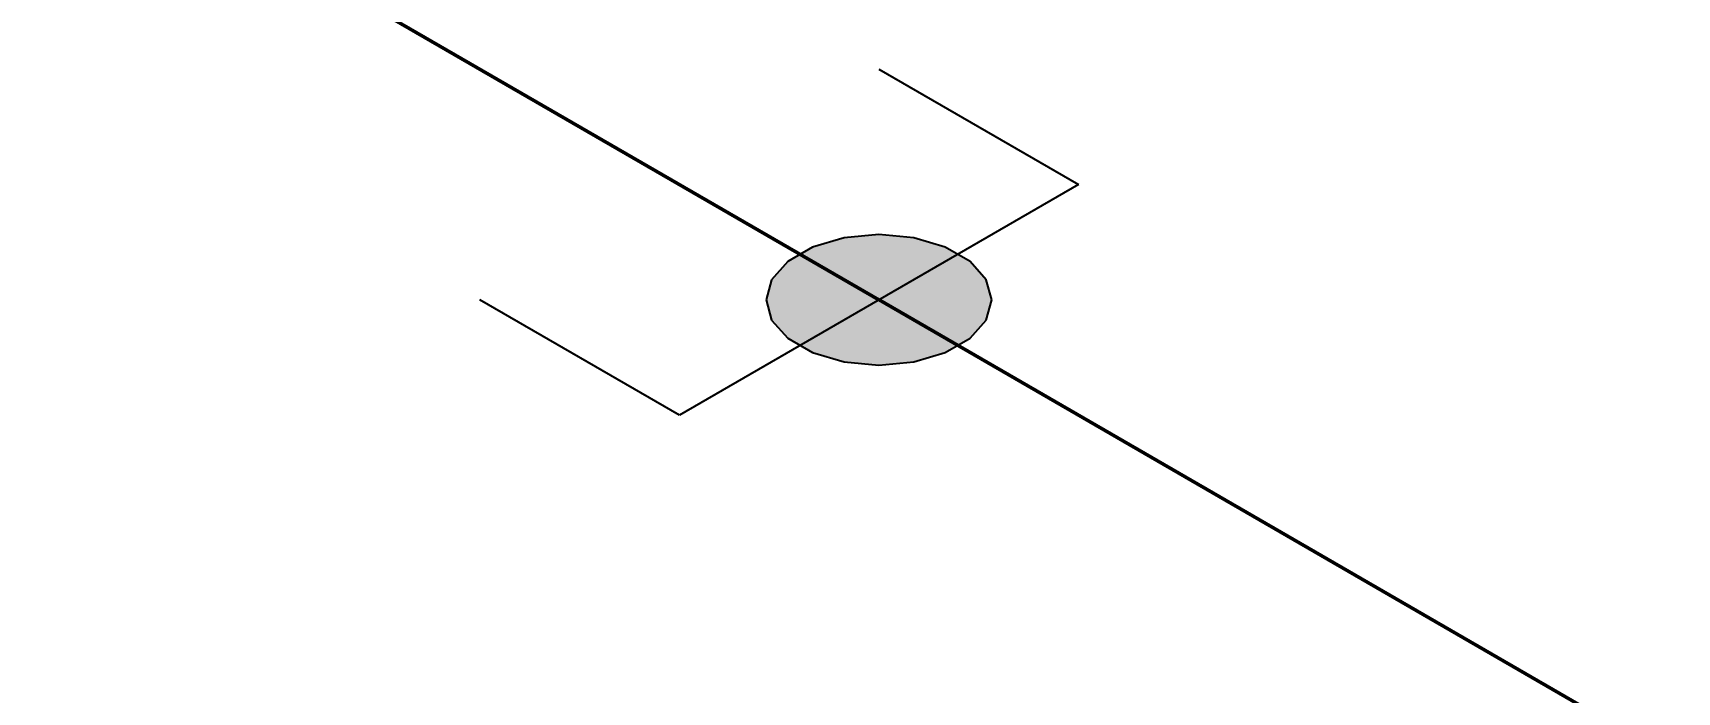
# Model space of a CAD drawing. Header units: millimetres. Extents: x 0 to 594, y 0 to 420.
# Drawn here: x 353.32 to 364.24, y 167.56 to 171.94 of the extents above; entities that cross this region are included whole.
import ezdxf

# ---------------------------------------------------------------- set-up
doc = ezdxf.new("R2010")
doc.units = ezdxf.units.MM
doc.header["$LTSCALE"] = 0.25
doc.layers.add('용접', color=1, linetype='Continuous')
doc.layers.add('치수', color=1, linetype='Continuous')
doc.layers.add('파이프 작은 보어', color=30, linetype='Continuous', lineweight=50)
doc.styles.add('AdskIsoMetric', font='arial.ttf', dxfattribs={"width": 0.8, "height": 2.5})
doc.styles.add('AdskIsoMetric30', font='arial.ttf', dxfattribs={"width": 0.8, "oblique": 30, "height": 2.5})
doc.dimstyles.new('AdskIsoMetric', dxfattribs={"dimtxt": 2.5, "dimasz": 2.5, "dimexe": 1, "dimexo": 2, "dimgap": 0.8, "dimtad": 1, "dimdec": 0, "dimrnd": 1, "dimzin": 0, "dimdsep": 46, "dimtxsty": 'AdskIsoMetric', "dimcen": 0, "dimclrt": 7, "dimadec": 0, "dimazin": 0, "dimtfac": 1, "dimtdec": 0, "dimtmove": 1, "dimatfit": 3, "dimfxl": 0, "dimfrac": 2, "dimtolj": 1, "dimtzin": 0, "dimarcsym": 0})

# ---------------------------------------------------------------- blocks, each defined once
blk = doc.blocks.new('*D42')
at = {"layer": 'Defpoints', "color": 0}
for p in [(336.44, 183.157), (323.449, 175.657), (364.242, 167.105)]:
    blk.add_point(p, dxfattribs=at)
at = {"layer": '치수', "color": 0, "lineweight": -2}
for p, q in [((334.44, 182.002), (322.449, 175.079)), ((349.086, 160.855), (325.614, 174.407))]:
    blk.add_line(p, q, dxfattribs=at)
at = {"layer": '치수', "color": 0}
for points in [[(325.823, 174.768), (325.406, 174.046), (323.449, 175.657)], [(349.295, 161.216), (348.878, 160.494), (351.251, 159.605)]]:
    blk.add_solid(points, dxfattribs=at)
at = {"layer": '치수', "color": 7, "insert": (339.178, 169.194), "char_height": 2.5, "attachment_point": 5, "rotation": 330, "style": 'AdskIsoMetric30'}
blk.add_mtext('\\A1;5864', dxfattribs=at)
blk = doc.blocks.new('엘보우-1-Iso2DSkew90')
at = {"color": 0, "linetype": 'ByBlock', "lineweight": -2, "extrusion": (0, 0.816497, 0.57735)}
for p, q in [((0, 0), (-5.303, 3.062)), ((0, 0), (0, 0)), ((-5.303, -3.062), (0, 0))]:
    blk.add_line(p, q, dxfattribs=at)
blk = doc.blocks.new('SocketWeld-1-IsoLeft')
blk.add_hatch(color=256).paths.add_polyline_path([(-0.02939, -0.02335), (-0.0291, -0.02344), (-0.02882, -0.02352), (-0.02854, -0.02361), (-0.02825, -0.02369), (-0.02797, -0.02377), (-0.02768, -0.02386), (-0.0274, -0.02394), (-0.02711, -0.02402), (-0.02683, -0.02411), (-0.02654, -0.02419), (-0.02626, -0.02427), (-0.02598, -0.02436), (-0.02569, -0.02444), (-0.02541, -0.02453), (-0.02512, -0.02461), (-0.02484, -0.02469), (-0.02455, -0.02478), (-0.02427, -0.02486), (-0.02398, -0.02494), (-0.0237, -0.02503), (-0.02342, -0.02511), (-0.02313, -0.0252), (-0.02285, -0.02528), (-0.02256, -0.02536), (-0.02228, -0.02545), (-0.02199, -0.02553), (-0.02171, -0.02561), (-0.02142, -0.0257), (-0.02114, -0.02578), (-0.02086, -0.02586), (-0.02057, -0.02595), (-0.02029, -0.02603), (-0.02, -0.02612), (-0.01972, -0.0262), (-0.01943, -0.02628), (-0.01915, -0.02637), (-0.01886, -0.02645), (-0.01858, -0.02653), (-0.0183, -0.02662), (-0.01801, -0.0267), (-0.01773, -0.02679), (-0.01744, -0.02687), (-0.01716, -0.02695), (-0.01687, -0.02704), (-0.01659, -0.02712), (-0.0163, -0.0272), (-0.01602, -0.02729), (-0.01574, -0.02737), (-0.01545, -0.02745), (-0.01545, -0.02745), (-0.01514, -0.02748), (-0.01482, -0.02751), (-0.0145, -0.02754), (-0.01419, -0.02757), (-0.01387, -0.0276), (-0.01356, -0.02763), (-0.01324, -0.02766), (-0.01293, -0.02769), (-0.01261, -0.02771), (-0.0123, -0.02774), (-0.01198, -0.02777), (-0.01167, -0.0278), (-0.01135, -0.02783), (-0.01104, -0.02786), (-0.01072, -0.02789), (-0.01041, -0.02792), (-0.01009, -0.02794), (-0.00978, -0.02797), (-0.00946, -0.028), (-0.00914, -0.02803), (-0.00883, -0.02806), (-0.00851, -0.02809), (-0.0082, -0.02812), (-0.00788, -0.02815), (-0.00757, -0.02818), (-0.00725, -0.0282), (-0.00694, -0.02823), (-0.00662, -0.02826), (-0.00631, -0.02829), (-0.00599, -0.02832), (-0.00568, -0.02835), (-0.00536, -0.02838), (-0.00505, -0.02841), (-0.00473, -0.02844), (-0.00441, -0.02846), (-0.0041, -0.02849), (-0.00378, -0.02852), (-0.00347, -0.02855), (-0.00315, -0.02858), (-0.00284, -0.02861), (-0.00252, -0.02864), (-0.00221, -0.02867), (-0.00189, -0.02869), (-0.00158, -0.02872), (-0.00126, -0.02875), (-0.00095, -0.02878), (-0.00063, -0.02881), (-0.00032, -0.02884), (0, -0.02887), (0, -0.02887), (0.00032, -0.02884), (0.00063, -0.02881), (0.00095, -0.02878), (0.00126, -0.02875), (0.00158, -0.02872), (0.00189, -0.02869), (0.00221, -0.02867), (0.00252, -0.02864), (0.00284, -0.02861), (0.00315, -0.02858), (0.00347, -0.02855), (0.00378, -0.02852), (0.0041, -0.02849), (0.00441, -0.02846), (0.00473, -0.02844), (0.00505, -0.02841), (0.00536, -0.02838), (0.00568, -0.02835), (0.00599, -0.02832), (0.00631, -0.02829), (0.00662, -0.02826), (0.00694, -0.02823), (0.00725, -0.0282), (0.00757, -0.02818), (0.00788, -0.02815), (0.0082, -0.02812), (0.00851, -0.02809), (0.00883, -0.02806), (0.00914, -0.02803), (0.00946, -0.028), (0.00978, -0.02797), (0.01009, -0.02794), (0.01041, -0.02792), (0.01072, -0.02789), (0.01104, -0.02786), (0.01135, -0.02783), (0.01167, -0.0278), (0.01198, -0.02777), (0.0123, -0.02774), (0.01261, -0.02771), (0.01293, -0.02769), (0.01324, -0.02766), (0.01356, -0.02763), (0.01387, -0.0276), (0.01419, -0.02757), (0.0145, -0.02754), (0.01482, -0.02751), (0.01514, -0.02748), (0.01545, -0.02745), (0.01545, -0.02745), (0.01574, -0.02737), (0.01602, -0.02729), (0.0163, -0.0272), (0.01659, -0.02712), (0.01687, -0.02704), (0.01716, -0.02695), (0.01744, -0.02687), (0.01773, -0.02679), (0.01801, -0.0267), (0.0183, -0.02662), (0.01858, -0.02653), (0.01886, -0.02645), (0.01915, -0.02637), (0.01943, -0.02628), (0.01972, -0.0262), (0.02, -0.02612), (0.02029, -0.02603), (0.02057, -0.02595), (0.02086, -0.02586), (0.02114, -0.02578), (0.02142, -0.0257), (0.02171, -0.02561), (0.02199, -0.02553), (0.02228, -0.02545), (0.02256, -0.02536), (0.02285, -0.02528), (0.02313, -0.0252), (0.02342, -0.02511), (0.0237, -0.02503), (0.02398, -0.02494), (0.02427, -0.02486), (0.02455, -0.02478), (0.02484, -0.02469), (0.02512, -0.02461), (0.02541, -0.02453), (0.02569, -0.02444), (0.02598, -0.02436), (0.02626, -0.02427), (0.02654, -0.02419), (0.02683, -0.02411), (0.02711, -0.02402), (0.0274, -0.02394), (0.02768, -0.02386), (0.02797, -0.02377), (0.02825, -0.02369), (0.02854, -0.02361), (0.02882, -0.02352), (0.0291, -0.02344), (0.02939, -0.02335), (0.02939, -0.02335), (0.02962, -0.02322), (0.02984, -0.02309), (0.03007, -0.02296), (0.03029, -0.02283), (0.03052, -0.0227), (0.03074, -0.02257), (0.03097, -0.02244), (0.0312, -0.02231), (0.03142, -0.02218), (0.03165, -0.02205), (0.03187, -0.02192), (0.0321, -0.02179), (0.03232, -0.02166), (0.03255, -0.02153), (0.03278, -0.0214), (0.033, -0.02127), (0.03323, -0.02114), (0.03345, -0.02101), (0.03368, -0.02088), (0.0339, -0.02075), (0.03413, -0.02062), (0.03436, -0.02049), (0.03458, -0.02036), (0.03481, -0.02023), (0.03503, -0.0201), (0.03526, -0.01997), (0.03548, -0.01984), (0.03571, -0.0197), (0.03594, -0.01957), (0.03616, -0.01944), (0.03639, -0.01931), (0.03661, -0.01918), (0.03684, -0.01905), (0.03706, -0.01892), (0.03729, -0.01879), (0.03752, -0.01866), (0.03774, -0.01853), (0.03797, -0.0184), (0.03819, -0.01827), (0.03842, -0.01814), (0.03864, -0.01801), (0.03887, -0.01788), (0.0391, -0.01775), (0.03932, -0.01762), (0.03955, -0.01749), (0.03977, -0.01736), (0.04, -0.01723), (0.04023, -0.0171), (0.04045, -0.01697), (0.04045, -0.01697), (0.0406, -0.0168), (0.04074, -0.01664), (0.04089, -0.01648), (0.04103, -0.01631), (0.04118, -0.01615), (0.04132, -0.01598), (0.04147, -0.01582), (0.04161, -0.01565), (0.04176, -0.01549), (0.0419, -0.01533), (0.04205, -0.01516), (0.04219, -0.015), (0.04234, -0.01483), (0.04248, -0.01467), (0.04262, -0.0145), (0.04277, -0.01434), (0.04291, -0.01418), (0.04306, -0.01401), (0.0432, -0.01385), (0.04335, -0.01368), (0.04349, -0.01352), (0.04364, -0.01335), (0.04378, -0.01319), (0.04393, -0.01303), (0.04407, -0.01286), (0.04422, -0.0127), (0.04436, -0.01253), (0.04451, -0.01237), (0.04465, -0.01221), (0.0448, -0.01204), (0.04494, -0.01188), (0.04509, -0.01171), (0.04523, -0.01155), (0.04538, -0.01138), (0.04552, -0.01122), (0.04567, -0.01106), (0.04581, -0.01089), (0.04596, -0.01073), (0.0461, -0.01056), (0.04625, -0.0104), (0.04639, -0.01023), (0.04654, -0.01007), (0.04668, -0.00991), (0.04683, -0.00974), (0.04697, -0.00958), (0.04712, -0.00941), (0.04726, -0.00925), (0.04741, -0.00908), (0.04755, -0.00892), (0.04755, -0.00892), (0.0476, -0.00874), (0.04765, -0.00856), (0.0477, -0.00837), (0.04775, -0.00819), (0.0478, -0.00801), (0.04785, -0.00783), (0.0479, -0.00765), (0.04795, -0.00746), (0.048, -0.00728), (0.04805, -0.0071), (0.0481, -0.00692), (0.04815, -0.00674), (0.0482, -0.00655), (0.04825, -0.00637), (0.0483, -0.00619), (0.04835, -0.00601), (0.0484, -0.00583), (0.04845, -0.00564), (0.0485, -0.00546), (0.04855, -0.00528), (0.0486, -0.0051), (0.04865, -0.00492), (0.0487, -0.00473), (0.04875, -0.00455), (0.0488, -0.00437), (0.04885, -0.00419), (0.0489, -0.00401), (0.04895, -0.00382), (0.049, -0.00364), (0.04905, -0.00346), (0.0491, -0.00328), (0.04915, -0.00309), (0.0492, -0.00291), (0.04925, -0.00273), (0.0493, -0.00255), (0.04935, -0.00237), (0.0494, -0.00218), (0.04945, -0.002), (0.0495, -0.00182), (0.04955, -0.00164), (0.0496, -0.00146), (0.04965, -0.00127), (0.0497, -0.00109), (0.04975, -0.00091), (0.0498, -0.00073), (0.04985, -0.00055), (0.0499, -0.00036), (0.04995, -0.00018), (0.05, 0), (0.05, 0), (0.04995, 0.00018), (0.0499, 0.00036), (0.04985, 0.00055), (0.0498, 0.00073), (0.04975, 0.00091), (0.0497, 0.00109), (0.04965, 0.00127), (0.0496, 0.00146), (0.04955, 0.00164), (0.0495, 0.00182), (0.04945, 0.002), (0.0494, 0.00218), (0.04935, 0.00237), (0.0493, 0.00255), (0.04925, 0.00273), (0.0492, 0.00291), (0.04915, 0.00309), (0.0491, 0.00328), (0.04905, 0.00346), (0.049, 0.00364), (0.04895, 0.00382), (0.0489, 0.00401), (0.04885, 0.00419), (0.0488, 0.00437), (0.04875, 0.00455), (0.0487, 0.00473), (0.04865, 0.00492), (0.0486, 0.0051), (0.04855, 0.00528), (0.0485, 0.00546), (0.04845, 0.00564), (0.0484, 0.00583), (0.04835, 0.00601), (0.0483, 0.00619), (0.04825, 0.00637), (0.0482, 0.00655), (0.04815, 0.00674), (0.0481, 0.00692), (0.04805, 0.0071), (0.048, 0.00728), (0.04795, 0.00746), (0.0479, 0.00765), (0.04785, 0.00783), (0.0478, 0.00801), (0.04775, 0.00819), (0.0477, 0.00837), (0.04765, 0.00856), (0.0476, 0.00874), (0.04755, 0.00892), (0.04755, 0.00892), (0.04741, 0.00908), (0.04726, 0.00925), (0.04712, 0.00941), (0.04697, 0.00958), (0.04683, 0.00974), (0.04668, 0.00991), (0.04654, 0.01007), (0.04639, 0.01023), (0.04625, 0.0104), (0.0461, 0.01056), (0.04596, 0.01073), (0.04581, 0.01089), (0.04567, 0.01106), (0.04552, 0.01122), (0.04538, 0.01138), (0.04523, 0.01155), (0.04509, 0.01171), (0.04494, 0.01188), (0.0448, 0.01204), (0.04465, 0.01221), (0.04451, 0.01237), (0.04436, 0.01253), (0.04422, 0.0127), (0.04407, 0.01286), (0.04393, 0.01303), (0.04378, 0.01319), (0.04364, 0.01335), (0.04349, 0.01352), (0.04335, 0.01368), (0.0432, 0.01385), (0.04306, 0.01401), (0.04291, 0.01418), (0.04277, 0.01434), (0.04262, 0.0145), (0.04248, 0.01467), (0.04234, 0.01483), (0.04219, 0.015), (0.04205, 0.01516), (0.0419, 0.01533), (0.04176, 0.01549), (0.04161, 0.01565), (0.04147, 0.01582), (0.04132, 0.01598), (0.04118, 0.01615), (0.04103, 0.01631), (0.04089, 0.01648), (0.04074, 0.01664), (0.0406, 0.0168), (0.04045, 0.01697), (0.04045, 0.01697), (0.04023, 0.0171), (0.04, 0.01723), (0.03977, 0.01736), (0.03955, 0.01749), (0.03932, 0.01762), (0.0391, 0.01775), (0.03887, 0.01788), (0.03864, 0.01801), (0.03842, 0.01814), (0.03819, 0.01827), (0.03797, 0.0184), (0.03774, 0.01853), (0.03752, 0.01866), (0.03729, 0.01879), (0.03706, 0.01892), (0.03684, 0.01905), (0.03661, 0.01918), (0.03639, 0.01931), (0.03616, 0.01944), (0.03594, 0.01957), (0.03571, 0.0197), (0.03548, 0.01984), (0.03526, 0.01997), (0.03503, 0.0201), (0.03481, 0.02023), (0.03458, 0.02036), (0.03436, 0.02049), (0.03413, 0.02062), (0.0339, 0.02075), (0.03368, 0.02088), (0.03345, 0.02101), (0.03323, 0.02114), (0.033, 0.02127), (0.03278, 0.0214), (0.03255, 0.02153), (0.03232, 0.02166), (0.0321, 0.02179), (0.03187, 0.02192), (0.03165, 0.02205), (0.03142, 0.02218), (0.0312, 0.02231), (0.03097, 0.02244), (0.03074, 0.02257), (0.03052, 0.0227), (0.03029, 0.02283), (0.03007, 0.02296), (0.02984, 0.02309), (0.02962, 0.02322), (0.02939, 0.02335), (0.02939, 0.02335), (0.0291, 0.02344), (0.02882, 0.02352), (0.02854, 0.02361), (0.02825, 0.02369), (0.02797, 0.02377), (0.02768, 0.02386), (0.0274, 0.02394), (0.02711, 0.02402), (0.02683, 0.02411), (0.02654, 0.02419), (0.02626, 0.02427), (0.02598, 0.02436), (0.02569, 0.02444), (0.02541, 0.02453), (0.02512, 0.02461), (0.02484, 0.02469), (0.02455, 0.02478), (0.02427, 0.02486), (0.02398, 0.02494), (0.0237, 0.02503), (0.02342, 0.02511), (0.02313, 0.0252), (0.02285, 0.02528), (0.02256, 0.02536), (0.02228, 0.02545), (0.02199, 0.02553), (0.02171, 0.02561), (0.02142, 0.0257), (0.02114, 0.02578), (0.02086, 0.02586), (0.02057, 0.02595), (0.02029, 0.02603), (0.02, 0.02612), (0.01972, 0.0262), (0.01943, 0.02628), (0.01915, 0.02637), (0.01886, 0.02645), (0.01858, 0.02653), (0.0183, 0.02662), (0.01801, 0.0267), (0.01773, 0.02679), (0.01744, 0.02687), (0.01716, 0.02695), (0.01687, 0.02704), (0.01659, 0.02712), (0.0163, 0.0272), (0.01602, 0.02729), (0.01574, 0.02737), (0.01545, 0.02745), (0.01545, 0.02745), (0.01514, 0.02748), (0.01482, 0.02751), (0.0145, 0.02754), (0.01419, 0.02757), (0.01387, 0.0276), (0.01356, 0.02763), (0.01324, 0.02766), (0.01293, 0.02769), (0.01261, 0.02771), (0.0123, 0.02774), (0.01198, 0.02777), (0.01167, 0.0278), (0.01135, 0.02783), (0.01104, 0.02786), (0.01072, 0.02789), (0.01041, 0.02792), (0.01009, 0.02794), (0.00978, 0.02797), (0.00946, 0.028), (0.00914, 0.02803), (0.00883, 0.02806), (0.00851, 0.02809), (0.0082, 0.02812), (0.00788, 0.02815), (0.00757, 0.02818), (0.00725, 0.0282), (0.00694, 0.02823), (0.00662, 0.02826), (0.00631, 0.02829), (0.00599, 0.02832), (0.00568, 0.02835), (0.00536, 0.02838), (0.00505, 0.02841), (0.00473, 0.02844), (0.00441, 0.02846), (0.0041, 0.02849), (0.00378, 0.02852), (0.00347, 0.02855), (0.00315, 0.02858), (0.00284, 0.02861), (0.00252, 0.02864), (0.00221, 0.02867), (0.00189, 0.02869), (0.00158, 0.02872), (0.00126, 0.02875), (0.00095, 0.02878), (0.00063, 0.02881), (0.00032, 0.02884), (0, 0.02887), (0, 0.02887), (-0.00032, 0.02884), (-0.00063, 0.02881), (-0.00095, 0.02878), (-0.00126, 0.02875), (-0.00158, 0.02872), (-0.00189, 0.02869), (-0.00221, 0.02867), (-0.00252, 0.02864), (-0.00284, 0.02861), (-0.00315, 0.02858), (-0.00347, 0.02855), (-0.00378, 0.02852), (-0.0041, 0.02849), (-0.00441, 0.02846), (-0.00473, 0.02844), (-0.00505, 0.02841), (-0.00536, 0.02838), (-0.00568, 0.02835), (-0.00599, 0.02832), (-0.00631, 0.02829), (-0.00662, 0.02826), (-0.00694, 0.02823), (-0.00725, 0.0282), (-0.00757, 0.02818), (-0.00788, 0.02815), (-0.0082, 0.02812), (-0.00851, 0.02809), (-0.00883, 0.02806), (-0.00914, 0.02803), (-0.00946, 0.028), (-0.00978, 0.02797), (-0.01009, 0.02794), (-0.01041, 0.02792), (-0.01072, 0.02789), (-0.01104, 0.02786), (-0.01135, 0.02783), (-0.01167, 0.0278), (-0.01198, 0.02777), (-0.0123, 0.02774), (-0.01261, 0.02771), (-0.01293, 0.02769), (-0.01324, 0.02766), (-0.01356, 0.02763), (-0.01387, 0.0276), (-0.01419, 0.02757), (-0.0145, 0.02754), (-0.01482, 0.02751), (-0.01514, 0.02748), (-0.01545, 0.02745), (-0.01545, 0.02745), (-0.01574, 0.02737), (-0.01602, 0.02729), (-0.0163, 0.0272), (-0.01659, 0.02712), (-0.01687, 0.02704), (-0.01716, 0.02695), (-0.01744, 0.02687), (-0.01773, 0.02679), (-0.01801, 0.0267), (-0.0183, 0.02662), (-0.01858, 0.02653), (-0.01886, 0.02645), (-0.01915, 0.02637), (-0.01943, 0.02628), (-0.01972, 0.0262), (-0.02, 0.02612), (-0.02029, 0.02603), (-0.02057, 0.02595), (-0.02086, 0.02586), (-0.02114, 0.02578), (-0.02142, 0.0257), (-0.02171, 0.02561), (-0.02199, 0.02553), (-0.02228, 0.02545), (-0.02256, 0.02536), (-0.02285, 0.02528), (-0.02313, 0.0252), (-0.02342, 0.02511), (-0.0237, 0.02503), (-0.02398, 0.02494), (-0.02427, 0.02486), (-0.02455, 0.02478), (-0.02484, 0.02469), (-0.02512, 0.02461), (-0.02541, 0.02453), (-0.02569, 0.02444), (-0.02598, 0.02436), (-0.02626, 0.02427), (-0.02654, 0.02419), (-0.02683, 0.02411), (-0.02711, 0.02402), (-0.0274, 0.02394), (-0.02768, 0.02386), (-0.02797, 0.02377), (-0.02825, 0.02369), (-0.02854, 0.02361), (-0.02882, 0.02352), (-0.0291, 0.02344), (-0.02939, 0.02335), (-0.02939, 0.02335), (-0.02962, 0.02322), (-0.02984, 0.02309), (-0.03007, 0.02296), (-0.03029, 0.02283), (-0.03052, 0.0227), (-0.03074, 0.02257), (-0.03097, 0.02244), (-0.0312, 0.02231), (-0.03142, 0.02218), (-0.03165, 0.02205), (-0.03187, 0.02192), (-0.0321, 0.02179), (-0.03232, 0.02166), (-0.03255, 0.02153), (-0.03278, 0.0214), (-0.033, 0.02127), (-0.03323, 0.02114), (-0.03345, 0.02101), (-0.03368, 0.02088), (-0.0339, 0.02075), (-0.03413, 0.02062), (-0.03436, 0.02049), (-0.03458, 0.02036), (-0.03481, 0.02023), (-0.03503, 0.0201), (-0.03526, 0.01997), (-0.03548, 0.01984), (-0.03571, 0.0197), (-0.03594, 0.01957), (-0.03616, 0.01944), (-0.03639, 0.01931), (-0.03661, 0.01918), (-0.03684, 0.01905), (-0.03706, 0.01892), (-0.03729, 0.01879), (-0.03752, 0.01866), (-0.03774, 0.01853), (-0.03797, 0.0184), (-0.03819, 0.01827), (-0.03842, 0.01814), (-0.03864, 0.01801), (-0.03887, 0.01788), (-0.0391, 0.01775), (-0.03932, 0.01762), (-0.03955, 0.01749), (-0.03977, 0.01736), (-0.04, 0.01723), (-0.04023, 0.0171), (-0.04045, 0.01697), (-0.04045, 0.01697), (-0.0406, 0.0168), (-0.04074, 0.01664), (-0.04089, 0.01648), (-0.04103, 0.01631), (-0.04118, 0.01615), (-0.04132, 0.01598), (-0.04147, 0.01582), (-0.04161, 0.01565), (-0.04176, 0.01549), (-0.0419, 0.01533), (-0.04205, 0.01516), (-0.04219, 0.015), (-0.04234, 0.01483), (-0.04248, 0.01467), (-0.04262, 0.0145), (-0.04277, 0.01434), (-0.04291, 0.01418), (-0.04306, 0.01401), (-0.0432, 0.01385), (-0.04335, 0.01368), (-0.04349, 0.01352), (-0.04364, 0.01335), (-0.04378, 0.01319), (-0.04393, 0.01303), (-0.04407, 0.01286), (-0.04422, 0.0127), (-0.04436, 0.01253), (-0.04451, 0.01237), (-0.04465, 0.01221), (-0.0448, 0.01204), (-0.04494, 0.01188), (-0.04509, 0.01171), (-0.04523, 0.01155), (-0.04538, 0.01138), (-0.04552, 0.01122), (-0.04567, 0.01106), (-0.04581, 0.01089), (-0.04596, 0.01073), (-0.0461, 0.01056), (-0.04625, 0.0104), (-0.04639, 0.01023), (-0.04654, 0.01007), (-0.04668, 0.00991), (-0.04683, 0.00974), (-0.04697, 0.00958), (-0.04712, 0.00941), (-0.04726, 0.00925), (-0.04741, 0.00908), (-0.04755, 0.00892), (-0.04755, 0.00892), (-0.0476, 0.00874), (-0.04765, 0.00856), (-0.0477, 0.00837), (-0.04775, 0.00819), (-0.0478, 0.00801), (-0.04785, 0.00783), (-0.0479, 0.00765), (-0.04795, 0.00746), (-0.048, 0.00728), (-0.04805, 0.0071), (-0.0481, 0.00692), (-0.04815, 0.00674), (-0.0482, 0.00655), (-0.04825, 0.00637), (-0.0483, 0.00619), (-0.04835, 0.00601), (-0.0484, 0.00583), (-0.04845, 0.00564), (-0.0485, 0.00546), (-0.04855, 0.00528), (-0.0486, 0.0051), (-0.04865, 0.00492), (-0.0487, 0.00473), (-0.04875, 0.00455), (-0.0488, 0.00437), (-0.04885, 0.00419), (-0.0489, 0.00401), (-0.04895, 0.00382), (-0.049, 0.00364), (-0.04905, 0.00346), (-0.0491, 0.00328), (-0.04915, 0.00309), (-0.0492, 0.00291), (-0.04925, 0.00273), (-0.0493, 0.00255), (-0.04935, 0.00237), (-0.0494, 0.00218), (-0.04945, 0.002), (-0.0495, 0.00182), (-0.04955, 0.00164), (-0.0496, 0.00146), (-0.04965, 0.00127), (-0.0497, 0.00109), (-0.04975, 0.00091), (-0.0498, 0.00073), (-0.04985, 0.00055), (-0.0499, 0.00036), (-0.04995, 0.00018), (-0.05, 0), (-0.05, 0), (-0.04995, -0.00018), (-0.0499, -0.00036), (-0.04985, -0.00055), (-0.0498, -0.00073), (-0.04975, -0.00091), (-0.0497, -0.00109), (-0.04965, -0.00127), (-0.0496, -0.00146), (-0.04955, -0.00164), (-0.0495, -0.00182), (-0.04945, -0.002), (-0.0494, -0.00218), (-0.04935, -0.00237), (-0.0493, -0.00255), (-0.04925, -0.00273), (-0.0492, -0.00291), (-0.04915, -0.00309), (-0.0491, -0.00328), (-0.04905, -0.00346), (-0.049, -0.00364), (-0.04895, -0.00382), (-0.0489, -0.00401), (-0.04885, -0.00419), (-0.0488, -0.00437), (-0.04875, -0.00455), (-0.0487, -0.00473), (-0.04865, -0.00492), (-0.0486, -0.0051), (-0.04855, -0.00528), (-0.0485, -0.00546), (-0.04845, -0.00564), (-0.0484, -0.00583), (-0.04835, -0.00601), (-0.0483, -0.00619), (-0.04825, -0.00637), (-0.0482, -0.00655), (-0.04815, -0.00674), (-0.0481, -0.00692), (-0.04805, -0.0071), (-0.048, -0.00728), (-0.04795, -0.00746), (-0.0479, -0.00765), (-0.04785, -0.00783), (-0.0478, -0.00801), (-0.04775, -0.00819), (-0.0477, -0.00837), (-0.04765, -0.00856), (-0.0476, -0.00874), (-0.04755, -0.00892), (-0.04755, -0.00892), (-0.04741, -0.00908), (-0.04726, -0.00925), (-0.04712, -0.00941), (-0.04697, -0.00958), (-0.04683, -0.00974), (-0.04668, -0.00991), (-0.04654, -0.01007), (-0.04639, -0.01023), (-0.04625, -0.0104), (-0.0461, -0.01056), (-0.04596, -0.01073), (-0.04581, -0.01089), (-0.04567, -0.01106), (-0.04552, -0.01122), (-0.04538, -0.01138), (-0.04523, -0.01155), (-0.04509, -0.01171), (-0.04494, -0.01188), (-0.0448, -0.01204), (-0.04465, -0.01221), (-0.04451, -0.01237), (-0.04436, -0.01253), (-0.04422, -0.0127), (-0.04407, -0.01286), (-0.04393, -0.01303), (-0.04378, -0.01319), (-0.04364, -0.01335), (-0.04349, -0.01352), (-0.04335, -0.01368), (-0.0432, -0.01385), (-0.04306, -0.01401), (-0.04291, -0.01418), (-0.04277, -0.01434), (-0.04262, -0.0145), (-0.04248, -0.01467), (-0.04234, -0.01483), (-0.04219, -0.015), (-0.04205, -0.01516), (-0.0419, -0.01533), (-0.04176, -0.01549), (-0.04161, -0.01565), (-0.04147, -0.01582), (-0.04132, -0.01598), (-0.04118, -0.01615), (-0.04103, -0.01631), (-0.04089, -0.01648), (-0.04074, -0.01664), (-0.0406, -0.0168), (-0.04045, -0.01697), (-0.04045, -0.01697), (-0.04023, -0.0171), (-0.04, -0.01723), (-0.03977, -0.01736), (-0.03955, -0.01749), (-0.03932, -0.01762), (-0.0391, -0.01775), (-0.03887, -0.01788), (-0.03864, -0.01801), (-0.03842, -0.01814), (-0.03819, -0.01827), (-0.03797, -0.0184), (-0.03774, -0.01853), (-0.03752, -0.01866), (-0.03729, -0.01879), (-0.03706, -0.01892), (-0.03684, -0.01905), (-0.03661, -0.01918), (-0.03639, -0.01931), (-0.03616, -0.01944), (-0.03594, -0.01957), (-0.03571, -0.0197), (-0.03548, -0.01984), (-0.03526, -0.01997), (-0.03503, -0.0201), (-0.03481, -0.02023), (-0.03458, -0.02036), (-0.03436, -0.02049), (-0.03413, -0.02062), (-0.0339, -0.02075), (-0.03368, -0.02088), (-0.03345, -0.02101), (-0.03323, -0.02114), (-0.033, -0.02127), (-0.03278, -0.0214), (-0.03255, -0.02153), (-0.03232, -0.02166), (-0.0321, -0.02179), (-0.03187, -0.02192), (-0.03165, -0.02205), (-0.03142, -0.02218), (-0.0312, -0.02231), (-0.03097, -0.02244), (-0.03074, -0.02257), (-0.03052, -0.0227), (-0.03029, -0.02283), (-0.03007, -0.02296), (-0.02984, -0.02309), (-0.02962, -0.02322)], flags=0)
at = {"color": 0, "linetype": 'ByBlock', "lineweight": -2, "extrusion": (0, 0.816497, 0.57735)}
for p, q in [((0, 0.10206), (0.08839, 0.05103)), ((0.08839, 0.05103), (-0.08839, -0.05103)), ((-0.02939, 0.02335), (-0.04045, 0.01697)), ((-0.01545, 0.02745), (-0.02939, 0.02335)), ((0, 0.02887), (-0.01545, 0.02745)), ((0.01545, 0.02745), (0, 0.02887)), ((0.02939, 0.02335), (0.01545, 0.02745)), ((0.04045, 0.01697), (0.02939, 0.02335)), ((-0.04045, 0.01697), (-0.04755, 0.00892)), ((0.04755, 0.00892), (0.04045, 0.01697)), ((-0.04755, 0.00892), (-0.05, 0)), ((0.05, 0), (0.04755, 0.00892)), ((-0.05, 0), (-0.04755, -0.00892)), ((0.04755, -0.00892), (0.05, 0)), ((-0.08839, -0.05103), (-0.17678, 0)), ((-0.04755, -0.00892), (-0.04045, -0.01697)), ((0.04045, -0.01697), (0.04755, -0.00892)), ((-0.04045, -0.01697), (-0.02939, -0.02335)), ((0.02939, -0.02335), (0.04045, -0.01697)), ((-0.02939, -0.02335), (-0.01545, -0.02745)), ((-0.01545, -0.02745), (0, -0.02887)), ((0, -0.02887), (0.01545, -0.02745)), ((0.01545, -0.02745), (0.02939, -0.02335))]:
    blk.add_line(p, q, dxfattribs=at)

msp = doc.modelspace()

# ---------------------------------------------------------------- linework, layer by layer
at = {"layer": '파이프 작은 보어'}
msp.add_lwpolyline([(358.9385, 170.1671), (341.743, 180.0949)], dxfattribs=at)

# ---------------------------------------------------------------- block references
at = {"layer": '용접', "xscale": 15, "yscale": 15, "zscale": 15}
msp.add_blockref('SocketWeld-1-IsoLeft', (358.9385, 170.1671), dxfattribs=at)
at = {"layer": '파이프 작은 보어'}
msp.add_blockref('엘보우-1-Iso2DSkew90', (364.2418, 167.1052), dxfattribs=at)

# ---------------------------------------------------------------- dimensions: what is measured, and where the dimension line sits
at = {"layer": '치수'}
dim = msp.add_linear_dim(base=(323.4493, 175.6568), p1=(364.2418, 167.1052), p2=(336.4397, 183.1568), angle=150, text='5864', dimstyle='AdskIsoMetric', override={"dimtad": 0, "dimlfac": 182.660783, "dimtxsty": 'AdskIsoMetric30', "dimse1": 1, "dimse2": 0, "dimsd1": 0, "dimsd2": 0, "dimtmove": 1}, dxfattribs=at)
dim.commit()
dim.dimension.update_dxf_attribs({"geometry": '*D42', "text_midpoint": (339.1776, 169.194), "dimtype": 160})

doc.saveas('drawing.dxf')
